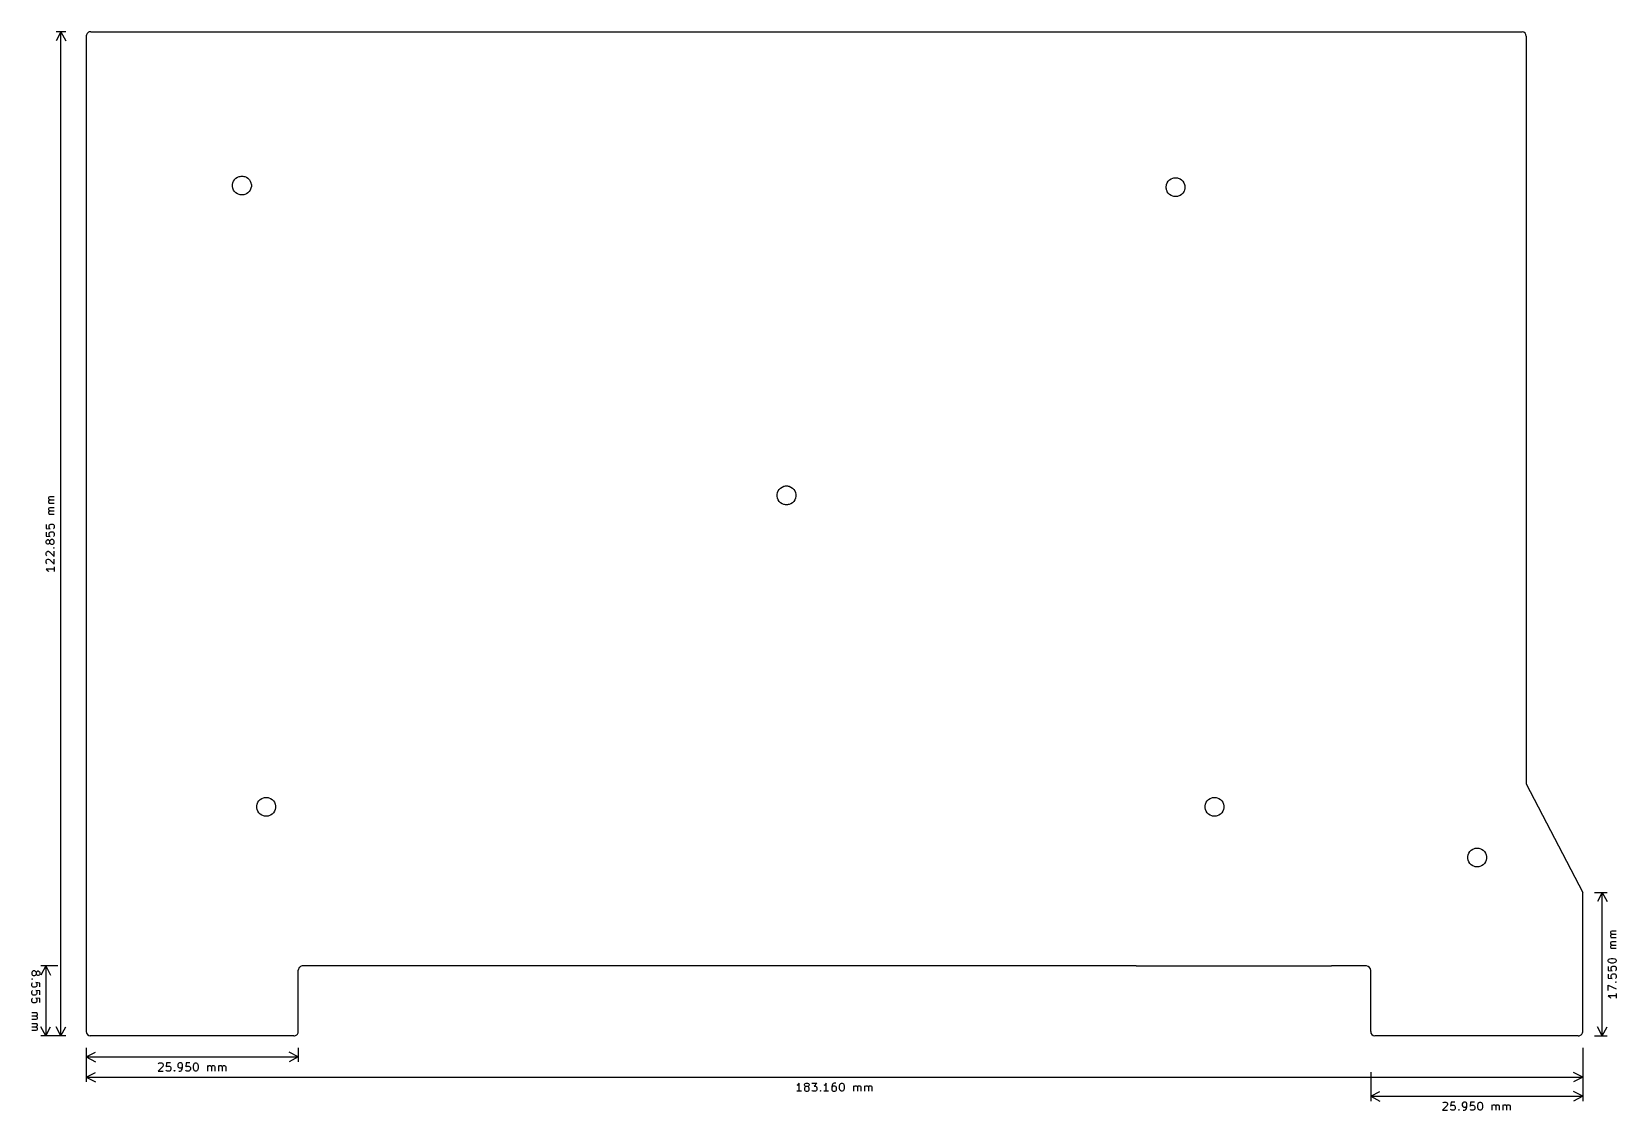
# Model space of a CAD drawing. Extents: x -58 to 136, y -122 to 9.
import ezdxf

# ---------------------------------------------------------------- set-up
doc = ezdxf.new("R2010")
doc.units = 0
doc.layers.add('BLACK', color=7, linetype='CONTINUOUS')

msp = doc.modelspace()

# ---------------------------------------------------------------- linework, layer by layer
at = {"layer": 'BLACK', "linetype": 'CONTINUOUS'}
for p, q in [((-53.745, 9.475), (-54.9264, 9.475)), ((-54.34, 9.475), (-54.9264, 8.3485)), ((-54.34, -113.38), (-54.34, 9.475)), ((-54.34, 9.475), (-53.7536, 8.3485)), ((-51.24, 8.98), (-51.24, -112.825)), ((-50.685, 9.475), (124.51, 9.475)), ((125.005, 8.92), (125.005, -82.55)), ((-33.3385, -9.23664), (-33.334, -9.21427)), ((-33.3385, -9.46336), (-33.3385, -9.23664)), ((-33.2943, -9.68573), (-33.3385, -9.46336)), ((-33.334, -9.21427), (-33.2943, -9.01427)), ((-33.2943, -9.01427), (-33.2903, -9.0048)), ((-33.2075, -9.8952), (-33.2943, -9.68573)), ((-33.2903, -9.0048), (-33.2123, -8.81628)), ((-33.2123, -8.81628), (-33.2075, -8.8048)), ((-33.2075, -8.8048), (-33.1081, -8.65596)), ((-33.1081, -8.65596), (-33.0815, -8.61628)), ((-33.0815, -8.61628), (-32.9212, -8.45596)), ((-32.9212, -8.45596), (-32.7327, -8.33)), ((-32.7327, -8.33), (-32.5232, -8.24323)), ((-32.5232, -8.24323), (-32.412, -8.22112)), ((-32.412, -8.22112), (-32.3009, -8.199)), ((-32.3009, -8.199), (-32.0741, -8.199)), ((-32.0741, -8.199), (-31.963, -8.22112)), ((-31.963, -8.22112), (-31.8518, -8.24323)), ((-31.8518, -8.24323), (-31.6423, -8.33)), ((-31.6423, -8.33), (-31.4538, -8.45596)), ((-31.4538, -8.45596), (-31.2935, -8.61628)), ((-31.2935, -8.61628), (-31.2669, -8.65596)), ((-31.2669, -8.65596), (-31.1675, -8.8048)), ((-31.1675, -8.8048), (-31.1627, -8.81628)), ((-31.0807, -9.68573), (-31.1675, -9.8952)), ((-31.1627, -8.81628), (-31.0847, -9.0048)), ((-31.0847, -9.0048), (-31.0807, -9.01427)), ((-31.0807, -9.01427), (-31.0409, -9.21427)), ((-31.0365, -9.46336), (-31.0807, -9.68573)), ((-31.0409, -9.21427), (-31.0365, -9.23664)), ((-31.0365, -9.23664), (-31.0365, -9.46336)), ((80.9365, -9.43663), (80.9586, -9.32545)), ((80.9365, -9.66336), (80.9365, -9.43663)), ((80.9586, -9.77455), (80.9365, -9.66336)), ((80.9586, -9.32545), (80.9807, -9.21427)), ((80.9807, -9.21427), (81.0675, -9.0048)), ((81.0675, -9.0048), (81.1935, -8.81628)), ((81.1935, -8.81628), (81.3538, -8.65596)), ((81.3538, -8.65596), (81.5423, -8.53)), ((81.5423, -8.53), (81.7518, -8.44323)), ((81.7518, -8.44323), (81.863, -8.42112)), ((81.863, -8.42112), (81.9741, -8.399)), ((81.9741, -8.399), (82.2009, -8.399)), ((82.2009, -8.399), (82.312, -8.42112)), ((82.312, -8.42112), (82.4232, -8.44323)), ((82.4232, -8.44323), (82.6327, -8.53)), ((82.6327, -8.53), (82.8212, -8.65596)), ((82.8212, -8.65596), (82.9815, -8.81628)), ((82.9815, -8.81628), (83.1075, -9.0048)), ((83.1075, -9.0048), (83.1943, -9.21427)), ((83.1943, -9.21427), (83.2164, -9.32545)), ((83.2164, -9.32545), (83.2385, -9.43663)), ((83.2385, -9.66336), (83.2164, -9.77455)), ((83.2385, -9.43663), (83.2385, -9.66336)), ((-33.0815, -10.0837), (-33.2075, -9.8952)), ((-32.9212, -10.244), (-33.0815, -10.0837)), ((-32.7327, -10.37), (-32.9212, -10.244)), ((-32.5232, -10.4568), (-32.7327, -10.37)), ((-32.412, -10.4789), (-32.5232, -10.4568)), ((-32.3009, -10.501), (-32.412, -10.4789)), ((-32.0741, -10.501), (-32.3009, -10.501)), ((-31.963, -10.4789), (-32.0741, -10.501)), ((-31.8518, -10.4568), (-31.963, -10.4789)), ((-31.6423, -10.37), (-31.8518, -10.4568)), ((-31.4538, -10.244), (-31.6423, -10.37)), ((-31.2935, -10.0837), (-31.4538, -10.244)), ((-31.1675, -9.8952), (-31.2935, -10.0837)), ((80.9807, -9.88573), (80.9586, -9.77455)), ((81.0421, -10.0338), (80.9807, -9.88573)), ((81.0627, -10.0837), (81.0421, -10.0338)), ((81.0675, -10.0952), (81.0627, -10.0837)), ((81.1935, -10.2837), (81.0675, -10.0952)), ((81.3538, -10.444), (81.1935, -10.2837)), ((81.5423, -10.57), (81.3538, -10.444)), ((81.7518, -10.6568), (81.5423, -10.57)), ((81.863, -10.6789), (81.7518, -10.6568)), ((81.9741, -10.701), (81.863, -10.6789)), ((82.2009, -10.701), (81.9741, -10.701)), ((82.312, -10.6789), (82.2009, -10.701)), ((82.4232, -10.6568), (82.312, -10.6789)), ((82.6327, -10.57), (82.4232, -10.6568)), ((82.8212, -10.444), (82.6327, -10.57)), ((82.9815, -10.2837), (82.8212, -10.444)), ((83.1075, -10.0952), (82.9815, -10.2837)), ((83.1123, -10.0837), (83.1075, -10.0952)), ((83.1329, -10.0338), (83.1123, -10.0837)), ((83.1943, -9.88573), (83.1329, -10.0338)), ((83.2164, -9.77455), (83.1943, -9.88573)), ((33.4425, -46.7048), (33.5685, -46.5163)), ((33.5685, -46.5163), (33.7288, -46.356)), ((33.7288, -46.356), (33.9173, -46.23)), ((33.9173, -46.23), (34.1268, -46.1432)), ((34.1268, -46.1432), (34.238, -46.1211)), ((34.238, -46.1211), (34.3491, -46.099)), ((34.3491, -46.099), (34.5759, -46.099)), ((34.5759, -46.099), (34.687, -46.1211)), ((34.687, -46.1211), (34.7982, -46.1432)), ((34.7982, -46.1432), (35.0077, -46.23)), ((35.0077, -46.23), (35.1962, -46.356)), ((35.1962, -46.356), (35.3565, -46.5163)), ((35.3565, -46.5163), (35.4825, -46.7048)), ((-55.8243, -47.5239), (-55.7767, -47.4287)), ((-55.8243, -47.6668), (-55.8243, -47.5239)), ((-55.7767, -47.762), (-55.8243, -47.6668)), ((-55.8243, -47.9525), (-55.7767, -47.8573)), ((-55.8243, -48.0954), (-55.8243, -47.9525)), ((-55.7767, -48.1906), (-55.8243, -48.0954)), ((-55.1576, -48.2382), (-55.8243, -48.2382)), ((-55.7767, -47.4287), (-55.6814, -47.3811)), ((-55.6814, -47.8096), (-55.7767, -47.762)), ((-55.7767, -47.8573), (-55.6814, -47.8096)), ((-55.729, -48.2382), (-55.7767, -48.1906)), ((-55.6814, -47.3811), (-55.1576, -47.3811)), ((-55.6814, -47.8096), (-55.1576, -47.8096)), ((33.3115, -47.1366), (33.3557, -46.9143)), ((33.3115, -47.3634), (33.3115, -47.1366)), ((33.3557, -47.5857), (33.3115, -47.3634)), ((33.3557, -46.9143), (33.4425, -46.7048)), ((33.4425, -47.7952), (33.3557, -47.5857)), ((33.5685, -47.9837), (33.4425, -47.7952)), ((33.7288, -48.144), (33.5685, -47.9837)), ((33.9173, -48.27), (33.7288, -48.144)), ((34.1268, -48.3568), (33.9173, -48.27)), ((34.238, -48.3789), (34.1268, -48.3568)), ((34.3491, -48.401), (34.238, -48.3789)), ((34.5759, -48.401), (34.3491, -48.401)), ((34.687, -48.3789), (34.5759, -48.401)), ((34.7982, -48.3568), (34.687, -48.3789)), ((35.0077, -48.27), (34.7982, -48.3568)), ((35.1962, -48.144), (35.0077, -48.27)), ((35.3565, -47.9837), (35.1962, -48.144)), ((35.4825, -47.7952), (35.3565, -47.9837)), ((35.4825, -46.7048), (35.5693, -46.9143)), ((35.5693, -47.5857), (35.4825, -47.7952)), ((35.5693, -46.9143), (35.6135, -47.1366)), ((35.6135, -47.3634), (35.5693, -47.5857)), ((35.6135, -47.1366), (35.6135, -47.3634)), ((-55.8243, -48.8573), (-55.7767, -48.762)), ((-55.8243, -49.0001), (-55.8243, -48.8573)), ((-55.7767, -49.0954), (-55.8243, -49.0001)), ((-55.8243, -49.2858), (-55.7767, -49.1906)), ((-55.8243, -49.4287), (-55.8243, -49.2858)), ((-55.7767, -49.5239), (-55.8243, -49.4287)), ((-55.1576, -49.5715), (-55.8243, -49.5715)), ((-55.7767, -48.762), (-55.6814, -48.7144)), ((-55.6814, -49.143), (-55.7767, -49.0954)), ((-55.7767, -49.1906), (-55.6814, -49.143)), ((-55.729, -49.5715), (-55.7767, -49.5239)), ((-55.6814, -48.7144), (-55.1576, -48.7144)), ((-55.6814, -49.143), (-55.1576, -49.143)), ((-56.1576, -50.8096), (-56.1576, -51.2858)), ((-56.1576, -51.2858), (-55.6814, -51.3335)), ((-56.1576, -51.762), (-56.1576, -52.2382)), ((-56.1576, -52.2382), (-55.6814, -52.2858)), ((-55.7767, -50.9525), (-55.729, -50.8573)), ((-55.7767, -51.1906), (-55.7767, -50.9525)), ((-55.729, -51.2858), (-55.7767, -51.1906)), ((-55.7767, -51.9049), (-55.729, -51.8096)), ((-55.7767, -52.143), (-55.7767, -51.9049)), ((-55.729, -52.2382), (-55.7767, -52.143)), ((-55.729, -50.8573), (-55.6814, -50.8096)), ((-55.6814, -51.3335), (-55.729, -51.2858)), ((-55.729, -51.8096), (-55.6814, -51.762)), ((-55.6814, -52.2858), (-55.729, -52.2382)), ((-55.6814, -50.8096), (-55.5862, -50.762)), ((-55.6814, -51.762), (-55.5862, -51.7144)), ((-55.5862, -50.762), (-55.3481, -50.762)), ((-55.5862, -51.7144), (-55.3481, -51.7144)), ((-55.3481, -50.762), (-55.2529, -50.8096)), ((-55.3481, -51.7144), (-55.2529, -51.762)), ((-55.2529, -50.8096), (-55.2052, -50.8573)), ((-55.2052, -51.2858), (-55.2529, -51.3335)), ((-55.2529, -51.762), (-55.2052, -51.8096)), ((-55.2052, -52.2382), (-55.2529, -52.2858)), ((-55.2052, -50.8573), (-55.1576, -50.9525)), ((-55.1576, -51.1906), (-55.2052, -51.2858)), ((-55.2052, -51.8096), (-55.1576, -51.9049)), ((-55.1576, -52.143), (-55.2052, -52.2382)), ((-55.1576, -50.9525), (-55.1576, -51.1906)), ((-55.1576, -51.9049), (-55.1576, -52.143)), ((-56.1576, -52.8573), (-56.11, -52.762)), ((-56.1576, -53.0477), (-56.1576, -52.8573)), ((-56.11, -53.143), (-56.1576, -53.0477)), ((-56.1576, -54.2858), (-56.11, -54.1906)), ((-56.1576, -54.5239), (-56.1576, -54.2858)), ((-56.11, -52.762), (-56.0624, -52.7144)), ((-56.0624, -53.1906), (-56.11, -53.143)), ((-56.11, -54.1906), (-56.0624, -54.143)), ((-56.0624, -52.7144), (-55.9671, -52.6668)), ((-55.9671, -53.2382), (-56.0624, -53.1906)), ((-56.0624, -54.143), (-55.9671, -54.0954)), ((-55.9671, -52.6668), (-55.9195, -52.6668)), ((-55.9195, -53.2382), (-55.9671, -53.2382)), ((-55.9671, -54.0954), (-55.8719, -54.0954)), ((-55.9195, -52.6668), (-55.8243, -52.7144)), ((-55.8243, -53.1906), (-55.9195, -53.2382)), ((-55.8719, -54.0954), (-55.729, -54.143)), ((-55.8243, -52.7144), (-55.7767, -52.762)), ((-55.7767, -53.143), (-55.8243, -53.1906)), ((-55.7767, -52.762), (-55.729, -52.8573)), ((-55.729, -53.0477), (-55.7767, -53.143)), ((-55.6814, -52.762), (-55.729, -52.8573)), ((-55.729, -52.8573), (-55.729, -53.0477)), ((-55.729, -53.0477), (-55.6814, -53.143)), ((-55.729, -54.143), (-55.1576, -54.7144)), ((-55.6338, -52.7144), (-55.6814, -52.762)), ((-55.6814, -53.143), (-55.6338, -53.1906)), ((-55.5386, -52.6668), (-55.6338, -52.7144)), ((-55.6338, -53.1906), (-55.5386, -53.2382)), ((-55.3481, -52.6668), (-55.5386, -52.6668)), ((-55.5386, -53.2382), (-55.3481, -53.2382)), ((-55.2529, -52.7144), (-55.3481, -52.6668)), ((-55.3481, -53.2382), (-55.2529, -53.1906)), ((-55.2052, -52.762), (-55.2529, -52.7144)), ((-55.2529, -53.1906), (-55.2052, -53.143)), ((-55.2529, -53.6668), (-55.2052, -53.6192)), ((-55.2052, -53.7144), (-55.2529, -53.6668)), ((-55.2529, -53.6668), (-55.1576, -53.6668)), ((-55.1576, -52.8573), (-55.2052, -52.762)), ((-55.2052, -53.143), (-55.1576, -53.0477)), ((-55.2052, -53.6192), (-55.1576, -53.6668)), ((-55.1576, -53.6668), (-55.2052, -53.7144)), ((-55.1576, -53.0477), (-55.1576, -52.8573)), ((-55.1576, -54.7144), (-55.1576, -54.0954)), ((-56.11, -54.6192), (-56.1576, -54.5239)), ((-56.1576, -55.2382), (-56.11, -55.143)), ((-56.1576, -55.4763), (-56.1576, -55.2382)), ((-56.11, -55.5715), (-56.1576, -55.4763)), ((-56.0624, -54.6668), (-56.11, -54.6192)), ((-56.11, -55.143), (-56.0624, -55.0954)), ((-56.0624, -55.6192), (-56.11, -55.5715)), ((-56.0624, -55.0954), (-55.9671, -55.0477)), ((-55.9671, -55.0477), (-55.8719, -55.0477)), ((-55.8719, -55.0477), (-55.729, -55.0954)), ((-55.729, -55.0954), (-55.1576, -55.6668)), ((-55.1576, -55.6668), (-55.1576, -55.0477)), ((-55.1576, -56.0001), (-55.1576, -56.5715)), ((-55.1576, -56.2858), (-56.1576, -56.2858)), ((-56.1576, -56.2858), (-56.0148, -56.3811)), ((-56.0148, -56.3811), (-55.9195, -56.4763)), ((-55.9195, -56.4763), (-55.8719, -56.5715)), ((125.005, -82.55), (131.92, -95.83)), ((-30.371, -85.2366), (-30.3268, -85.0143)), ((-30.371, -85.4634), (-30.371, -85.2366)), ((-30.3268, -85.0143), (-30.24, -84.8048)), ((-30.24, -84.8048), (-30.114, -84.6163)), ((-30.114, -84.6163), (-29.9537, -84.456)), ((-29.9537, -84.456), (-29.7652, -84.33)), ((-29.7652, -84.33), (-29.5557, -84.2432)), ((-29.5557, -84.2432), (-29.4445, -84.2211)), ((-29.4445, -84.2211), (-29.3334, -84.199)), ((-29.3334, -84.199), (-29.1066, -84.199)), ((-29.1066, -84.199), (-28.9955, -84.2211)), ((-28.9955, -84.2211), (-28.8843, -84.2432)), ((-28.8843, -84.2432), (-28.6748, -84.33)), ((-28.6748, -84.33), (-28.4863, -84.456)), ((-28.4863, -84.456), (-28.326, -84.6163)), ((-28.326, -84.6163), (-28.2, -84.8048)), ((-28.2, -84.8048), (-28.1132, -85.0143)), ((-28.1132, -85.0143), (-28.069, -85.2366)), ((-28.069, -85.2366), (-28.069, -85.4634)), ((85.699, -85.2366), (85.7432, -85.0143)), ((85.699, -85.4634), (85.699, -85.2366)), ((85.7432, -85.0143), (85.83, -84.8048)), ((85.83, -84.8048), (85.956, -84.6163)), ((85.956, -84.6163), (86.1163, -84.456)), ((86.1163, -84.456), (86.3048, -84.33)), ((86.3048, -84.33), (86.5143, -84.2432)), ((86.5143, -84.2432), (86.6255, -84.2211)), ((86.6255, -84.2211), (86.7366, -84.199)), ((86.7366, -84.199), (86.9634, -84.199)), ((86.9634, -84.199), (87.0745, -84.2211)), ((87.0745, -84.2211), (87.1857, -84.2432)), ((87.1857, -84.2432), (87.3952, -84.33)), ((87.3952, -84.33), (87.5837, -84.456)), ((87.5837, -84.456), (87.744, -84.6163)), ((87.744, -84.6163), (87.87, -84.8048)), ((87.87, -84.8048), (87.9568, -85.0143)), ((87.9568, -85.0143), (88.001, -85.2366)), ((88.001, -85.2366), (88.001, -85.4634)), ((-30.3268, -85.6857), (-30.371, -85.4634)), ((-30.24, -85.8952), (-30.3268, -85.6857)), ((-30.114, -86.0837), (-30.24, -85.8952)), ((-29.9537, -86.244), (-30.114, -86.0837)), ((-29.7652, -86.37), (-29.9537, -86.244)), ((-29.5557, -86.4568), (-29.7652, -86.37)), ((-29.4445, -86.4789), (-29.5557, -86.4568)), ((-29.3334, -86.501), (-29.4445, -86.4789)), ((-29.1066, -86.501), (-29.3334, -86.501)), ((-28.9955, -86.4789), (-29.1066, -86.501)), ((-28.8843, -86.4568), (-28.9955, -86.4789)), ((-28.6748, -86.37), (-28.8843, -86.4568)), ((-28.4863, -86.244), (-28.6748, -86.37)), ((-28.326, -86.0837), (-28.4863, -86.244)), ((-28.2, -85.8952), (-28.326, -86.0837)), ((-28.1132, -85.6857), (-28.2, -85.8952)), ((-28.069, -85.4634), (-28.1132, -85.6857)), ((85.7432, -85.6857), (85.699, -85.4634)), ((85.83, -85.8952), (85.7432, -85.6857)), ((85.956, -86.0837), (85.83, -85.8952)), ((86.1163, -86.244), (85.956, -86.0837)), ((86.3048, -86.37), (86.1163, -86.244)), ((86.5143, -86.4568), (86.3048, -86.37)), ((86.6255, -86.4789), (86.5143, -86.4568)), ((86.7366, -86.501), (86.6255, -86.4789)), ((86.9634, -86.501), (86.7366, -86.501)), ((87.0745, -86.4789), (86.9634, -86.501)), ((87.1857, -86.4568), (87.0745, -86.4789)), ((87.3952, -86.37), (87.1857, -86.4568)), ((87.5837, -86.244), (87.3952, -86.37)), ((87.744, -86.0837), (87.5837, -86.244)), ((87.87, -85.8952), (87.744, -86.0837)), ((87.9568, -85.6857), (87.87, -85.8952)), ((88.001, -85.4634), (87.9568, -85.6857)), ((117.893, -91.2143), (117.98, -91.0048)), ((117.98, -91.0048), (118.106, -90.8163)), ((118.106, -90.8163), (118.266, -90.656)), ((118.266, -90.656), (118.455, -90.53)), ((118.455, -90.53), (118.664, -90.4432)), ((118.664, -90.4432), (118.775, -90.4211)), ((118.775, -90.4211), (118.887, -90.399)), ((118.887, -90.399), (119.113, -90.399)), ((119.113, -90.399), (119.225, -90.4211)), ((119.225, -90.4211), (119.336, -90.4432)), ((119.336, -90.4432), (119.545, -90.53)), ((119.545, -90.53), (119.734, -90.656)), ((119.734, -90.656), (119.894, -90.8163)), ((119.894, -90.8163), (120.02, -91.0048)), ((120.02, -91.0048), (120.107, -91.2143)), ((117.849, -91.4366), (117.893, -91.2143)), ((117.849, -91.6634), (117.849, -91.4366)), ((117.893, -91.8857), (117.849, -91.6634)), ((117.98, -92.0952), (117.893, -91.8857)), ((118.106, -92.2837), (117.98, -92.0952)), ((118.266, -92.444), (118.106, -92.2837)), ((118.455, -92.57), (118.266, -92.444)), ((118.664, -92.6568), (118.455, -92.57)), ((118.775, -92.6789), (118.664, -92.6568)), ((118.887, -92.701), (118.775, -92.6789)), ((119.113, -92.701), (118.887, -92.701)), ((119.225, -92.6789), (119.113, -92.701)), ((119.336, -92.6568), (119.225, -92.6789)), ((119.545, -92.57), (119.336, -92.6568)), ((119.734, -92.444), (119.545, -92.57)), ((119.894, -92.2837), (119.734, -92.444)), ((120.02, -92.0952), (119.894, -92.2837)), ((120.107, -91.8857), (120.02, -92.0952)), ((120.107, -91.2143), (120.151, -91.4366)), ((120.151, -91.6634), (120.107, -91.8857)), ((120.151, -91.4366), (120.151, -91.6634)), ((131.92, -112.885), (131.92, -95.83)), ((133.365, -95.83), (134.896, -95.83)), ((134.31, -95.83), (133.724, -96.9565)), ((134.31, -113.38), (134.31, -95.83)), ((134.31, -95.83), (134.896, -96.9565)), ((135.366, -100.653), (135.413, -100.557)), ((135.366, -100.795), (135.366, -100.653)), ((135.413, -100.891), (135.366, -100.795)), ((135.413, -100.557), (135.509, -100.51)), ((135.509, -100.51), (136.032, -100.51)), ((135.366, -101.081), (135.413, -100.986)), ((135.366, -101.224), (135.366, -101.081)), ((135.413, -101.319), (135.366, -101.224)), ((136.032, -101.367), (135.366, -101.367)), ((135.366, -101.986), (135.413, -101.891)), ((135.366, -102.129), (135.366, -101.986)), ((135.413, -102.224), (135.366, -102.129)), ((135.366, -102.415), (135.413, -102.319)), ((135.366, -102.557), (135.366, -102.415)), ((135.413, -102.653), (135.366, -102.557)), ((136.032, -102.7), (135.366, -102.7)), ((135.509, -100.938), (135.413, -100.891)), ((135.413, -100.986), (135.509, -100.938)), ((135.461, -101.367), (135.413, -101.319)), ((135.413, -101.891), (135.509, -101.843)), ((135.509, -102.272), (135.413, -102.224)), ((135.413, -102.319), (135.509, -102.272)), ((135.461, -102.7), (135.413, -102.653)), ((135.509, -100.938), (136.032, -100.938)), ((135.509, -101.843), (136.032, -101.843)), ((135.509, -102.272), (136.032, -102.272)), ((135.032, -104.129), (135.08, -104.034)), ((135.032, -104.224), (135.032, -104.129)), ((135.08, -104.319), (135.032, -104.224)), ((135.08, -104.034), (135.128, -103.986)), ((135.128, -104.367), (135.08, -104.319)), ((135.128, -103.986), (135.223, -103.938)), ((135.223, -104.415), (135.128, -104.367)), ((135.223, -103.938), (135.413, -103.891)), ((135.413, -104.462), (135.223, -104.415)), ((135.413, -103.891), (135.651, -103.891)), ((135.651, -104.462), (135.413, -104.462)), ((135.651, -103.891), (135.842, -103.938)), ((135.842, -104.415), (135.651, -104.462)), ((135.842, -103.938), (135.937, -103.986)), ((135.937, -104.367), (135.842, -104.415)), ((135.937, -103.986), (135.985, -104.034)), ((135.985, -104.319), (135.937, -104.367)), ((135.985, -104.034), (136.032, -104.129)), ((136.032, -104.224), (135.985, -104.319)), ((136.032, -104.129), (136.032, -104.224)), ((-57.8748, -105.531), (-57.9224, -105.626)), ((-57.9224, -105.626), (-57.9224, -105.817)), ((-57.9224, -105.817), (-57.8748, -105.912)), ((-57.9224, -106.436), (-57.8748, -106.388)), ((-57.8748, -106.483), (-57.9224, -106.436)), ((-57.8271, -106.436), (-57.9224, -106.436)), ((-57.8271, -105.483), (-57.8748, -105.531)), ((-57.8748, -105.912), (-57.8271, -105.96)), ((-57.8748, -106.388), (-57.8271, -106.436)), ((-57.8271, -106.436), (-57.8748, -106.483)), ((-57.7319, -105.436), (-57.8271, -105.483)), ((-57.8271, -105.96), (-57.7319, -106.007)), ((-57.5414, -105.436), (-57.7319, -105.436)), ((-57.7319, -106.007), (-57.5414, -106.007)), ((-57.4462, -105.483), (-57.5414, -105.436)), ((-57.5414, -106.007), (-57.4462, -105.96)), ((-57.3986, -105.531), (-57.4462, -105.483)), ((-57.4462, -105.96), (-57.3986, -105.912)), ((-57.351, -105.626), (-57.3986, -105.531)), ((-57.3986, -105.912), (-57.351, -105.817)), ((-57.351, -105.626), (-57.3033, -105.531)), ((-57.351, -105.817), (-57.351, -105.626)), ((-57.3033, -105.912), (-57.351, -105.817)), ((-57.3033, -105.531), (-57.2557, -105.483)), ((-57.2557, -105.96), (-57.3033, -105.912)), ((-57.2557, -105.483), (-57.1605, -105.436)), ((-57.1605, -106.007), (-57.2557, -105.96)), ((-57.1605, -105.436), (-57.1129, -105.436)), ((-57.1129, -106.007), (-57.1605, -106.007)), ((-57.1129, -105.436), (-57.0176, -105.483)), ((-57.0176, -105.96), (-57.1129, -106.007)), ((-57.0176, -105.483), (-56.97, -105.531)), ((-56.97, -105.912), (-57.0176, -105.96)), ((-56.97, -105.531), (-56.9224, -105.626)), ((-56.9224, -105.817), (-56.97, -105.912)), ((-56.9224, -105.626), (-56.9224, -105.817)), ((-54.725, -104.825), (-56.7864, -104.825)), ((-56.2, -104.825), (-56.7864, -105.952)), ((-56.2, -104.825), (-56.2, -113.38)), ((-56.2, -104.825), (-55.6136, -105.952)), ((-25.29, -112.885), (-25.29, -105.32)), ((77.2575, -104.825), (-24.725, -104.825)), ((77.2575, -104.825), (101.162, -104.825)), ((105.475, -104.825), (101.162, -104.825)), ((105.97, -112.825), (105.97, -105.38)), ((135.032, -104.891), (135.032, -105.367)), ((135.032, -105.367), (135.509, -105.415)), ((135.032, -105.843), (135.032, -106.319)), ((135.032, -106.319), (135.509, -106.367)), ((135.413, -105.034), (135.461, -104.938)), ((135.413, -105.272), (135.413, -105.034)), ((135.461, -105.367), (135.413, -105.272)), ((135.413, -105.986), (135.461, -105.891)), ((135.413, -106.224), (135.413, -105.986)), ((135.461, -106.319), (135.413, -106.224)), ((135.461, -104.938), (135.509, -104.891)), ((135.509, -105.415), (135.461, -105.367)), ((135.461, -105.891), (135.509, -105.843)), ((135.509, -106.367), (135.461, -106.319)), ((135.509, -104.891), (135.604, -104.843)), ((135.509, -105.843), (135.604, -105.795)), ((135.604, -104.843), (135.842, -104.843)), ((135.604, -105.795), (135.842, -105.795)), ((135.842, -104.843), (135.937, -104.891)), ((135.842, -105.795), (135.937, -105.843)), ((135.937, -104.891), (135.985, -104.938)), ((135.985, -105.367), (135.937, -105.415)), ((135.937, -105.843), (135.985, -105.891)), ((135.985, -106.319), (135.937, -106.367)), ((135.985, -104.938), (136.032, -105.034)), ((136.032, -105.272), (135.985, -105.367)), ((135.985, -105.891), (136.032, -105.986)), ((136.032, -106.224), (135.985, -106.319)), ((136.032, -105.034), (136.032, -105.272)), ((136.032, -105.986), (136.032, -106.224)), ((-57.9224, -107.007), (-57.8748, -106.912)), ((-57.9224, -107.245), (-57.9224, -107.007)), ((-57.8748, -107.341), (-57.9224, -107.245)), ((-57.9224, -107.96), (-57.8748, -107.864)), ((-57.9224, -108.198), (-57.9224, -107.96)), ((-57.8748, -108.293), (-57.9224, -108.198)), ((-57.8748, -106.912), (-57.8271, -106.864)), ((-57.8271, -107.388), (-57.8748, -107.341)), ((-57.8748, -107.864), (-57.8271, -107.817)), ((-57.8271, -108.341), (-57.8748, -108.293)), ((-57.7319, -107.436), (-57.8271, -107.388)), ((-57.7319, -108.388), (-57.8271, -108.341)), ((-57.4938, -107.436), (-57.7319, -107.436)), ((-57.4938, -108.388), (-57.7319, -108.388)), ((-57.3986, -107.388), (-57.4938, -107.436)), ((-57.3986, -108.341), (-57.4938, -108.388)), ((-56.9224, -106.912), (-57.3986, -106.864)), ((-57.3986, -106.864), (-57.351, -106.912)), ((-57.351, -107.341), (-57.3986, -107.388)), ((-56.9224, -107.864), (-57.3986, -107.817)), ((-57.3986, -107.817), (-57.351, -107.864)), ((-57.351, -108.293), (-57.3986, -108.341)), ((-57.351, -106.912), (-57.3033, -107.007)), ((-57.3033, -107.245), (-57.351, -107.341)), ((-57.351, -107.864), (-57.3033, -107.96)), ((-57.3033, -108.198), (-57.351, -108.293)), ((-57.3033, -107.007), (-57.3033, -107.245)), ((-57.3033, -107.96), (-57.3033, -108.198)), ((-56.9224, -107.388), (-56.9224, -106.912)), ((-56.9224, -108.341), (-56.9224, -107.864)), ((135.032, -107.843), (135.032, -107.176)), ((135.032, -107.176), (136.032, -107.605)), ((136.032, -108.462), (135.032, -108.462)), ((135.032, -108.462), (135.175, -108.557)), ((135.175, -108.557), (135.27, -108.653)), ((135.937, -106.795), (135.985, -106.748)), ((135.985, -106.843), (135.937, -106.795)), ((135.937, -106.795), (136.032, -106.795)), ((135.985, -106.748), (136.032, -106.795)), ((136.032, -106.795), (135.985, -106.843)), ((136.032, -108.176), (136.032, -108.748)), ((-57.9224, -108.912), (-57.8748, -108.817)), ((-57.9224, -109.15), (-57.9224, -108.912)), ((-57.8748, -109.245), (-57.9224, -109.15)), ((-57.9224, -110.531), (-57.2557, -110.531)), ((-57.8748, -108.817), (-57.8271, -108.769)), ((-57.8271, -109.293), (-57.8748, -109.245)), ((-57.7319, -109.341), (-57.8271, -109.293)), ((-57.4938, -109.341), (-57.7319, -109.341)), ((-57.3986, -109.293), (-57.4938, -109.341)), ((-56.9224, -108.817), (-57.3986, -108.769)), ((-57.3986, -108.769), (-57.351, -108.817)), ((-57.351, -109.245), (-57.3986, -109.293)), ((-57.351, -108.817), (-57.3033, -108.912)), ((-57.3033, -109.15), (-57.351, -109.245)), ((-57.351, -110.531), (-57.3033, -110.579)), ((-57.3033, -108.912), (-57.3033, -109.15)), ((-56.9224, -109.293), (-56.9224, -108.817)), ((135.27, -108.653), (135.318, -108.748)), ((-57.3986, -110.96), (-57.9224, -110.96)), ((-57.3986, -111.388), (-57.9224, -111.388)), ((-57.9224, -111.864), (-57.2557, -111.864)), ((-57.3986, -112.293), (-57.9224, -112.293)), ((-57.3033, -110.912), (-57.3986, -110.96)), ((-57.3986, -110.96), (-57.3033, -111.007)), ((-57.3033, -111.341), (-57.3986, -111.388)), ((-57.3033, -112.245), (-57.3986, -112.293)), ((-57.3986, -112.293), (-57.3033, -112.341)), ((-57.351, -111.864), (-57.3033, -111.912)), ((-57.3033, -110.579), (-57.2557, -110.674)), ((-57.2557, -110.817), (-57.3033, -110.912)), ((-57.3033, -111.007), (-57.2557, -111.102)), ((-57.2557, -111.245), (-57.3033, -111.341)), ((-57.3033, -111.912), (-57.2557, -112.007)), ((-57.2557, -112.15), (-57.3033, -112.245)), ((-57.3033, -112.341), (-57.2557, -112.436)), ((-57.2557, -110.674), (-57.2557, -110.817)), ((-57.2557, -111.102), (-57.2557, -111.245)), ((-57.2557, -112.007), (-57.2557, -112.15)), ((-57.2557, -112.436), (-57.2557, -112.579)), ((-56.2, -113.38), (-56.7864, -112.253)), ((-56.2, -113.38), (-55.6136, -112.253)), ((-54.34, -113.38), (-54.9264, -112.253)), ((-54.34, -113.38), (-53.7536, -112.253)), ((134.31, -113.38), (133.724, -112.253)), ((134.31, -113.38), (134.896, -112.253)), ((-57.3986, -112.722), (-57.9224, -112.722)), ((-57.3033, -112.674), (-57.3986, -112.722)), ((-57.2557, -112.579), (-57.3033, -112.674)), ((-54.725, -113.38), (-56.7864, -113.38)), ((-53.745, -113.38), (-54.9264, -113.38)), ((-25.845, -113.38), (-50.745, -113.38)), ((131.365, -113.38), (106.465, -113.38)), ((133.365, -113.38), (134.896, -113.38)), ((-51.24, -114.825), (-51.24, -116.546)), ((-51.24, -114.825), (-51.24, -119.016)), ((-51.24, -115.96), (-50.1135, -115.374)), ((-51.24, -115.96), (-25.29, -115.96)), ((-51.24, -115.96), (-50.1135, -116.546)), ((-25.29, -115.96), (-26.4165, -115.374)), ((-25.29, -115.96), (-26.4165, -116.546)), ((-25.29, -114.825), (-25.29, -116.546)), ((131.92, -114.825), (131.92, -119.016)), ((-51.24, -118.43), (-50.1135, -117.844)), ((-41.884, -117.111), (-42.4555, -117.682)), ((-42.4555, -117.682), (-41.8364, -117.682)), ((-42.4079, -116.778), (-42.3602, -116.73)), ((-42.3602, -116.73), (-42.265, -116.682)), ((-42.265, -116.682), (-42.0269, -116.682)), ((-42.0269, -116.682), (-41.9317, -116.73)), ((-41.9317, -116.73), (-41.884, -116.778)), ((-41.884, -116.778), (-41.8364, -116.873)), ((-41.8364, -116.968), (-41.884, -117.111)), ((-41.8364, -116.873), (-41.8364, -116.968)), ((-41.4079, -116.682), (-41.4555, -117.159)), ((-41.4555, -117.159), (-41.4079, -117.111)), ((-41.4079, -117.635), (-41.4555, -117.587)), ((-40.9317, -116.682), (-41.4079, -116.682)), ((-41.4079, -117.111), (-41.3126, -117.063)), ((-41.3126, -117.682), (-41.4079, -117.635)), ((-41.3126, -117.063), (-41.0745, -117.063)), ((-41.0745, -117.682), (-41.3126, -117.682)), ((-41.0745, -117.063), (-40.9793, -117.111)), ((-40.9793, -117.635), (-41.0745, -117.682)), ((-40.9793, -117.111), (-40.9317, -117.159)), ((-40.9317, -117.587), (-40.9793, -117.635)), ((-40.9317, -117.159), (-40.884, -117.254)), ((-40.884, -117.492), (-40.9317, -117.587)), ((-40.884, -117.254), (-40.884, -117.492)), ((-40.5031, -117.635), (-40.4555, -117.587)), ((-40.4555, -117.682), (-40.5031, -117.635)), ((-40.4555, -117.587), (-40.4079, -117.635)), ((-40.4555, -117.587), (-40.4555, -117.682)), ((-40.4079, -117.635), (-40.4555, -117.682)), ((-39.9793, -116.778), (-40.0269, -116.873)), ((-40.0269, -116.873), (-40.0269, -117.111)), ((-40.0269, -117.111), (-39.9793, -117.206)), ((-39.9317, -116.73), (-39.9793, -116.778)), ((-39.9793, -117.206), (-39.9317, -117.254)), ((-39.8364, -116.682), (-39.9317, -116.73)), ((-39.9317, -117.254), (-39.8364, -117.301)), ((-39.9317, -117.682), (-39.7412, -117.682)), ((-39.646, -116.682), (-39.8364, -116.682)), ((-39.8364, -117.301), (-39.646, -117.301)), ((-39.7412, -117.682), (-39.646, -117.635)), ((-39.5507, -116.73), (-39.646, -116.682)), ((-39.646, -117.301), (-39.5507, -117.254)), ((-39.646, -117.635), (-39.5983, -117.587)), ((-39.5983, -117.587), (-39.5031, -117.444)), ((-39.5031, -116.778), (-39.5507, -116.73)), ((-39.5507, -117.254), (-39.5031, -117.206)), ((-39.4555, -116.873), (-39.5031, -116.778)), ((-39.5031, -117.206), (-39.4555, -117.111)), ((-39.5031, -117.444), (-39.4555, -117.254)), ((-39.4555, -117.254), (-39.4555, -116.873)), ((-39.0269, -116.682), (-39.0745, -117.159)), ((-39.0745, -117.159), (-39.0269, -117.111)), ((-39.0269, -117.635), (-39.0745, -117.587)), ((-38.5507, -116.682), (-39.0269, -116.682)), ((-39.0269, -117.111), (-38.9317, -117.063)), ((-38.9317, -117.682), (-39.0269, -117.635)), ((-38.9317, -117.063), (-38.6936, -117.063)), ((-38.6936, -117.682), (-38.9317, -117.682)), ((-38.6936, -117.063), (-38.5983, -117.111)), ((-38.5983, -117.635), (-38.6936, -117.682)), ((-38.5983, -117.111), (-38.5507, -117.159)), ((-38.5507, -117.587), (-38.5983, -117.635)), ((-38.5507, -117.159), (-38.5031, -117.254)), ((-38.5031, -117.492), (-38.5507, -117.587)), ((-38.5031, -117.254), (-38.5031, -117.492)), ((-38.1221, -117.063), (-38.0745, -116.873)), ((-38.1221, -117.301), (-38.1221, -117.063)), ((-38.0745, -117.492), (-38.1221, -117.301)), ((-38.0745, -116.873), (-38.0269, -116.778)), ((-38.0269, -117.587), (-38.0745, -117.492)), ((-38.0269, -116.778), (-37.9793, -116.73)), ((-37.9793, -117.635), (-38.0269, -117.587)), ((-37.9793, -116.73), (-37.884, -116.682)), ((-37.884, -117.682), (-37.9793, -117.635)), ((-37.884, -116.682), (-37.7888, -116.682)), ((-37.7888, -117.682), (-37.884, -117.682)), ((-37.7888, -116.682), (-37.6936, -116.73)), ((-37.6936, -117.635), (-37.7888, -117.682)), ((-37.6936, -116.73), (-37.646, -116.778)), ((-37.646, -117.587), (-37.6936, -117.635)), ((-37.646, -116.778), (-37.5983, -116.873)), ((-37.5983, -117.492), (-37.646, -117.587)), ((-37.5983, -116.873), (-37.5507, -117.063)), ((-37.5507, -117.301), (-37.5983, -117.492)), ((-37.5507, -117.063), (-37.5507, -117.301)), ((-36.3602, -117.682), (-36.3602, -117.016)), ((-36.3602, -117.111), (-36.3126, -117.063)), ((-36.3126, -117.063), (-36.2174, -117.016)), ((-36.2174, -117.016), (-36.0745, -117.016)), ((-36.0745, -117.016), (-35.9793, -117.063)), ((-35.9793, -117.063), (-35.9317, -117.159)), ((-35.9317, -117.159), (-35.884, -117.063)), ((-35.9317, -117.159), (-35.9317, -117.682)), ((-35.884, -117.063), (-35.7888, -117.016)), ((-35.7888, -117.016), (-35.646, -117.016)), ((-35.646, -117.016), (-35.5507, -117.063)), ((-35.5507, -117.063), (-35.5031, -117.159)), ((-35.5031, -117.159), (-35.5031, -117.682)), ((-35.0269, -117.682), (-35.0269, -117.016)), ((-35.0269, -117.111), (-34.9793, -117.063)), ((-34.9793, -117.063), (-34.884, -117.016)), ((-34.884, -117.016), (-34.7412, -117.016)), ((-34.7412, -117.016), (-34.646, -117.063)), ((-34.646, -117.063), (-34.5983, -117.159)), ((-34.5983, -117.159), (-34.5507, -117.063)), ((-34.5983, -117.159), (-34.5983, -117.682)), ((-34.5507, -117.063), (-34.4555, -117.016)), ((-34.4555, -117.016), (-34.3126, -117.016)), ((-34.3126, -117.016), (-34.2174, -117.063)), ((-34.2174, -117.063), (-34.1698, -117.159)), ((-34.1698, -117.159), (-34.1698, -117.682)), ((105.97, -117.825), (105.97, -121.346)), ((131.92, -118.43), (130.793, -117.844)), ((131.92, -117.825), (131.92, -121.346)), ((-51.24, -118.43), (131.92, -118.43)), ((-51.24, -118.43), (-50.1135, -119.016)), ((35.8162, -119.39), (35.721, -119.438)), ((36.2924, -120.152), (35.721, -120.152)), ((35.9114, -119.295), (35.8162, -119.39)), ((36.0067, -119.152), (35.9114, -119.295)), ((36.0067, -120.152), (36.0067, -119.152)), ((36.6733, -119.343), (36.721, -119.248)), ((36.6733, -119.39), (36.6733, -119.343)), ((36.721, -119.486), (36.6733, -119.39)), ((36.721, -119.676), (36.6733, -119.771)), ((36.6733, -119.771), (36.6733, -119.962)), ((36.6733, -119.962), (36.721, -120.057)), ((36.721, -119.248), (36.7686, -119.2)), ((36.7686, -119.533), (36.721, -119.486)), ((36.7686, -119.629), (36.721, -119.676)), ((36.721, -120.057), (36.7686, -120.105)), ((36.7686, -119.2), (36.8638, -119.152)), ((36.8638, -119.581), (36.7686, -119.533)), ((36.8638, -119.581), (36.7686, -119.629)), ((36.7686, -120.105), (36.8638, -120.152)), ((36.8638, -119.152), (37.0543, -119.152)), ((37.0543, -119.581), (36.8638, -119.581)), ((36.8638, -120.152), (37.0543, -120.152)), ((37.0543, -119.152), (37.1495, -119.2)), ((37.1495, -119.533), (37.0543, -119.581)), ((37.1495, -119.629), (37.0543, -119.581)), ((37.0543, -120.152), (37.1495, -120.105)), ((37.1495, -119.2), (37.1971, -119.248)), ((37.1971, -119.486), (37.1495, -119.533)), ((37.1971, -119.676), (37.1495, -119.629)), ((37.1495, -120.105), (37.1971, -120.057)), ((37.1971, -119.248), (37.2448, -119.343)), ((37.2448, -119.39), (37.1971, -119.486)), ((37.2448, -119.771), (37.1971, -119.676)), ((37.1971, -120.057), (37.2448, -119.962)), ((37.2448, -119.343), (37.2448, -119.39)), ((37.2448, -119.962), (37.2448, -119.771)), ((37.5781, -119.152), (38.1971, -119.152)), ((37.6257, -120.105), (37.5781, -120.057)), ((37.721, -120.152), (37.6257, -120.105)), ((38.0067, -120.152), (37.721, -120.152)), ((38.1971, -119.152), (37.8638, -119.533)), ((37.8638, -119.533), (38.0067, -119.533)), ((38.0067, -119.533), (38.1019, -119.581)), ((38.1019, -120.105), (38.0067, -120.152)), ((38.1019, -119.581), (38.1495, -119.629)), ((38.1495, -120.057), (38.1019, -120.105)), ((38.1495, -119.629), (38.1971, -119.724)), ((38.1971, -119.962), (38.1495, -120.057)), ((38.1971, -119.724), (38.1971, -119.962)), ((38.5781, -120.105), (38.6257, -120.057)), ((38.6257, -120.152), (38.5781, -120.105)), ((38.6257, -120.057), (38.6733, -120.105)), ((38.6257, -120.057), (38.6257, -120.152)), ((38.6733, -120.105), (38.6257, -120.152)), ((39.1495, -119.39), (39.0543, -119.438)), ((39.6257, -120.152), (39.0543, -120.152)), ((39.2448, -119.295), (39.1495, -119.39)), ((39.34, -119.152), (39.2448, -119.295)), ((39.34, -120.152), (39.34, -119.152)), ((40.0543, -119.39), (40.0067, -119.581)), ((40.0067, -119.581), (40.0067, -119.962)), ((40.0543, -119.629), (40.0067, -119.724)), ((40.0067, -119.962), (40.0543, -120.057)), ((40.1495, -119.248), (40.0543, -119.39)), ((40.1019, -119.581), (40.0543, -119.629)), ((40.0543, -120.057), (40.1019, -120.105)), ((40.1971, -119.533), (40.1019, -119.581)), ((40.1019, -120.105), (40.1971, -120.152)), ((40.1971, -119.2), (40.1495, -119.248)), ((40.2924, -119.152), (40.1971, -119.2)), ((40.3876, -119.533), (40.1971, -119.533)), ((40.1971, -120.152), (40.3876, -120.152)), ((40.4829, -119.152), (40.2924, -119.152)), ((40.4829, -119.581), (40.3876, -119.533)), ((40.3876, -120.152), (40.4829, -120.105)), ((40.5305, -119.629), (40.4829, -119.581)), ((40.4829, -120.105), (40.5305, -120.057)), ((40.5781, -119.724), (40.5305, -119.629)), ((40.5305, -120.057), (40.5781, -119.962)), ((40.5781, -119.962), (40.5781, -119.724)), ((40.959, -119.533), (41.0067, -119.343)), ((40.959, -119.771), (40.959, -119.533)), ((41.0067, -119.962), (40.959, -119.771)), ((41.0067, -119.343), (41.0543, -119.248)), ((41.0543, -120.057), (41.0067, -119.962)), ((41.0543, -119.248), (41.1019, -119.2)), ((41.1019, -120.105), (41.0543, -120.057)), ((41.1019, -119.2), (41.1971, -119.152)), ((41.1971, -120.152), (41.1019, -120.105)), ((41.1971, -119.152), (41.2924, -119.152)), ((41.2924, -120.152), (41.1971, -120.152)), ((41.2924, -119.152), (41.3876, -119.2)), ((41.3876, -120.105), (41.2924, -120.152)), ((41.3876, -119.2), (41.4352, -119.248)), ((41.4352, -120.057), (41.3876, -120.105)), ((41.4352, -119.248), (41.4829, -119.343)), ((41.4829, -119.962), (41.4352, -120.057)), ((41.4829, -119.343), (41.5305, -119.533)), ((41.5305, -119.771), (41.4829, -119.962)), ((41.5305, -119.533), (41.5305, -119.771)), ((42.721, -120.152), (42.721, -119.486)), ((42.721, -119.581), (42.7686, -119.533)), ((42.7686, -119.533), (42.8638, -119.486)), ((42.8638, -119.486), (43.0067, -119.486)), ((43.0067, -119.486), (43.1019, -119.533)), ((43.1019, -119.533), (43.1495, -119.629)), ((43.1495, -119.629), (43.1971, -119.533)), ((43.1495, -119.629), (43.1495, -120.152)), ((43.1971, -119.533), (43.2924, -119.486)), ((43.2924, -119.486), (43.4352, -119.486)), ((43.4352, -119.486), (43.5305, -119.533)), ((43.5305, -119.533), (43.5781, -119.629)), ((43.5781, -119.629), (43.5781, -120.152)), ((44.0543, -120.152), (44.0543, -119.486)), ((44.0543, -119.581), (44.1019, -119.533)), ((44.1019, -119.533), (44.1971, -119.486)), ((44.1971, -119.486), (44.34, -119.486)), ((44.34, -119.486), (44.4352, -119.533)), ((44.4352, -119.533), (44.4829, -119.629)), ((44.4829, -119.629), (44.5305, -119.533)), ((44.4829, -119.629), (44.4829, -120.152)), ((44.5305, -119.533), (44.6257, -119.486)), ((44.6257, -119.486), (44.7686, -119.486)), ((44.7686, -119.486), (44.8638, -119.533)), ((44.8638, -119.533), (44.9114, -119.629)), ((44.9114, -119.629), (44.9114, -120.152)), ((105.97, -120.76), (107.097, -120.174)), ((131.92, -118.43), (130.793, -119.016)), ((131.92, -120.76), (130.793, -120.174)), ((105.97, -120.76), (131.92, -120.76)), ((105.97, -120.76), (107.097, -121.346)), ((115.326, -121.911), (114.755, -122.482)), ((114.802, -121.578), (114.85, -121.53)), ((114.85, -121.53), (114.945, -121.482)), ((114.945, -121.482), (115.183, -121.482)), ((115.183, -121.482), (115.278, -121.53)), ((115.278, -121.53), (115.326, -121.578)), ((115.326, -121.578), (115.374, -121.673)), ((115.374, -121.768), (115.326, -121.911)), ((115.374, -121.673), (115.374, -121.768)), ((115.802, -121.482), (115.755, -121.959)), ((115.755, -121.959), (115.802, -121.911)), ((116.278, -121.482), (115.802, -121.482)), ((115.802, -121.911), (115.897, -121.863)), ((115.897, -121.863), (116.135, -121.863)), ((116.135, -121.863), (116.231, -121.911)), ((116.231, -121.911), (116.278, -121.959)), ((116.278, -121.959), (116.326, -122.054)), ((116.326, -122.054), (116.326, -122.292)), ((117.231, -121.578), (117.183, -121.673)), ((117.183, -121.673), (117.183, -121.911)), ((117.183, -121.911), (117.231, -122.006)), ((117.278, -121.53), (117.231, -121.578)), ((117.231, -122.006), (117.278, -122.054)), ((117.374, -121.482), (117.278, -121.53)), ((117.278, -122.054), (117.374, -122.101)), ((117.564, -121.482), (117.374, -121.482)), ((117.374, -122.101), (117.564, -122.101)), ((117.659, -121.53), (117.564, -121.482)), ((117.564, -122.101), (117.659, -122.054)), ((117.707, -121.578), (117.659, -121.53)), ((117.659, -122.054), (117.707, -122.006)), ((117.755, -121.673), (117.707, -121.578)), ((117.707, -122.006), (117.755, -121.911)), ((117.707, -122.244), (117.755, -122.054)), ((117.755, -122.054), (117.755, -121.673)), ((118.183, -121.482), (118.135, -121.959)), ((118.135, -121.959), (118.183, -121.911)), ((118.659, -121.482), (118.183, -121.482)), ((118.183, -121.911), (118.278, -121.863)), ((118.278, -121.863), (118.516, -121.863)), ((118.516, -121.863), (118.612, -121.911)), ((118.612, -121.911), (118.659, -121.959)), ((118.659, -121.959), (118.707, -122.054)), ((118.707, -122.054), (118.707, -122.292)), ((119.088, -121.863), (119.135, -121.673)), ((119.088, -122.101), (119.088, -121.863)), ((119.135, -122.292), (119.088, -122.101)), ((119.135, -121.673), (119.183, -121.578)), ((119.183, -121.578), (119.231, -121.53)), ((119.231, -121.53), (119.326, -121.482)), ((119.326, -121.482), (119.421, -121.482)), ((119.421, -121.482), (119.516, -121.53)), ((119.516, -121.53), (119.564, -121.578)), ((119.564, -121.578), (119.612, -121.673)), ((119.612, -121.673), (119.659, -121.863)), ((119.659, -122.101), (119.612, -122.292)), ((119.659, -121.863), (119.659, -122.101)), ((120.85, -122.482), (120.85, -121.816)), ((120.85, -121.911), (120.897, -121.863)), ((120.897, -121.863), (120.993, -121.816)), ((120.993, -121.816), (121.135, -121.816)), ((121.135, -121.816), (121.231, -121.863)), ((121.231, -121.863), (121.278, -121.959)), ((121.278, -121.959), (121.326, -121.863)), ((121.278, -121.959), (121.278, -122.482)), ((121.326, -121.863), (121.421, -121.816)), ((121.421, -121.816), (121.564, -121.816)), ((121.564, -121.816), (121.659, -121.863)), ((121.659, -121.863), (121.707, -121.959)), ((121.707, -121.959), (121.707, -122.482)), ((122.183, -122.482), (122.183, -121.816)), ((122.183, -121.911), (122.231, -121.863)), ((122.231, -121.863), (122.326, -121.816)), ((122.326, -121.816), (122.469, -121.816)), ((122.469, -121.816), (122.564, -121.863)), ((122.564, -121.863), (122.612, -121.959)), ((122.612, -121.959), (122.659, -121.863)), ((122.612, -121.959), (122.612, -122.482)), ((122.659, -121.863), (122.755, -121.816)), ((122.755, -121.816), (122.897, -121.816)), ((122.897, -121.816), (122.993, -121.863)), ((122.993, -121.863), (123.04, -121.959)), ((123.04, -121.959), (123.04, -122.482)), ((131.92, -120.76), (130.793, -121.346)), ((114.755, -122.482), (115.374, -122.482)), ((115.802, -122.435), (115.755, -122.387)), ((115.897, -122.482), (115.802, -122.435)), ((116.135, -122.482), (115.897, -122.482)), ((116.231, -122.435), (116.135, -122.482)), ((116.278, -122.387), (116.231, -122.435)), ((116.326, -122.292), (116.278, -122.387)), ((116.707, -122.435), (116.755, -122.387)), ((116.755, -122.482), (116.707, -122.435)), ((116.755, -122.387), (116.802, -122.435)), ((116.755, -122.387), (116.755, -122.482)), ((116.802, -122.435), (116.755, -122.482)), ((117.278, -122.482), (117.469, -122.482)), ((117.469, -122.482), (117.564, -122.435)), ((117.564, -122.435), (117.612, -122.387)), ((117.612, -122.387), (117.707, -122.244)), ((118.183, -122.435), (118.135, -122.387)), ((118.278, -122.482), (118.183, -122.435)), ((118.516, -122.482), (118.278, -122.482)), ((118.612, -122.435), (118.516, -122.482)), ((118.659, -122.387), (118.612, -122.435)), ((118.707, -122.292), (118.659, -122.387)), ((119.183, -122.387), (119.135, -122.292)), ((119.231, -122.435), (119.183, -122.387)), ((119.326, -122.482), (119.231, -122.435)), ((119.421, -122.482), (119.326, -122.482)), ((119.516, -122.435), (119.421, -122.482)), ((119.564, -122.387), (119.516, -122.435)), ((119.612, -122.292), (119.564, -122.387))]:
    msp.add_line(p, q, dxfattribs=at)
at = {"layer": 'BLACK'}
for centre, radius, start, end in [((-50.715, 8.95), 0.52586, 86.7295, 176.73), ((124.48, 8.95), 0.52586, -3.27049, 86.7295), ((-24.76, -105.355), 0.53115, 86.2218, 176.222), ((105.445, -105.35), 0.52586, -3.27049, 86.7295), ((-50.715, -112.855), 0.52586, -183.27, -93.2705), ((-25.815, -112.855), 0.52586, -93.2705, -3.27049), ((106.495, -112.855), 0.52586, -183.27, -93.2705), ((131.395, -112.855), 0.52586, -93.2705, -3.27049)]:
    msp.add_arc(centre, radius, start, end, dxfattribs=at)

doc.saveas('drawing.dxf')
